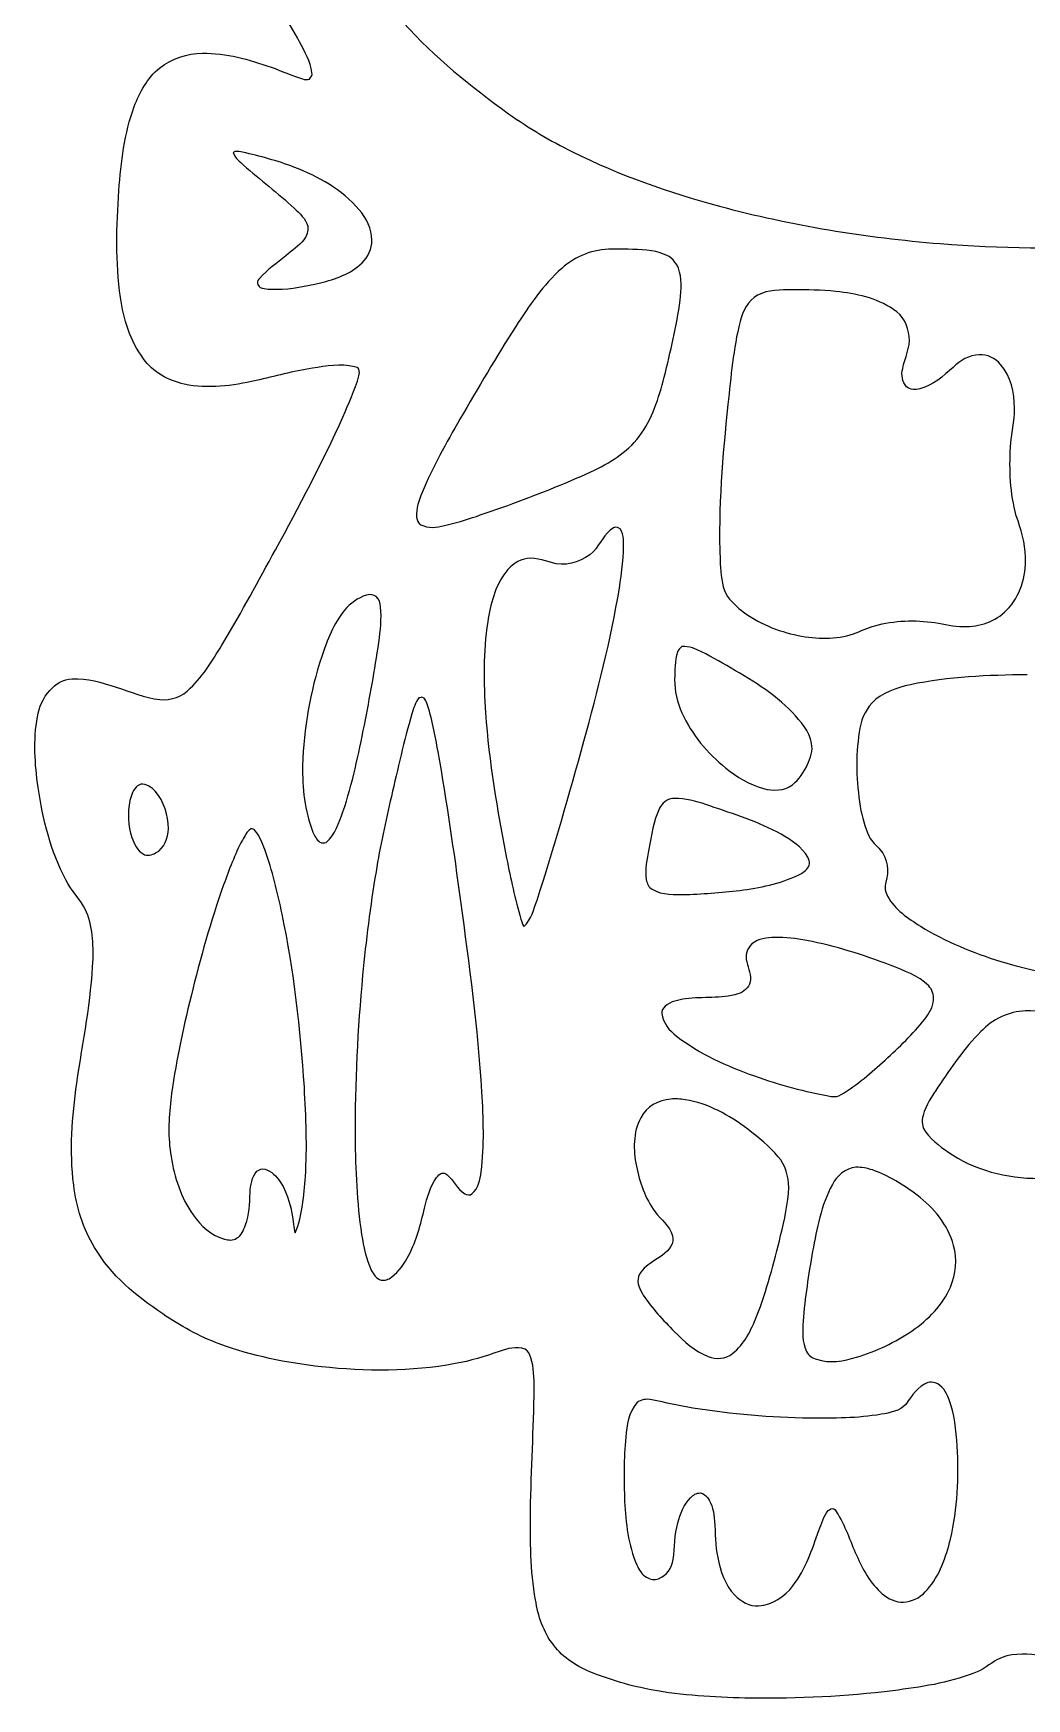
# Model space of a CAD drawing. Extents: x 3.39 to 5.39, y 5.02 to 8.54.
# Drawn here: x 3.387 to 4.343, y 5.027 to 6.629 of the extents above; entities that cross this region are included whole.
import ezdxf

# ---------------------------------------------------------------- set-up
doc = ezdxf.new("R2010")
doc.units = 0
doc.layers.get('0').update_dxf_attribs({"linetype": 'CONTINUOUS'})

msp = doc.modelspace()

# ---------------------------------------------------------------- linework, layer by layer
at = {"color": 7}
for points in [[(3.581, 6.515271)], [(3.943792, 6.421438)], [(4.117448, 6.38226)], [(4.011073, 6.039021)], [(3.757865, 5.989531)], [(4.002062, 5.892708)], [(4.10049, 5.759167)], [(4.34174, 5.688406)], [(4.000281, 5.603542)], [(4.178437, 5.537906)], [(4.247781, 5.330969)]]:
    msp.add_lwpolyline(points, close=True, dxfattribs=at)
for points in [[(3.946115, 6.15351), (3.945125, 6.153333)], [(3.708031, 6.088542), (3.707583, 6.088448)], [(3.490427, 5.906594), (3.487437, 5.904896)], [(3.596438, 5.863438), (3.596302, 5.863438), (3.59626, 5.863437)]]:
    msp.add_lwpolyline(points, dxfattribs=at)
for points in [[(3.643198, 6.620792), (3.632177, 6.641448), (3.619323, 6.661), (3.607906, 6.681344)], [(3.743365, 6.639135), (3.773125, 6.605802), (3.80824, 6.57774), (3.844385, 6.551677)], [(3.655063, 6.591167), (3.654042, 6.601969), (3.647927, 6.611292), (3.643198, 6.620792)], [(3.508625, 6.595625), (3.520323, 6.604729), (3.534958, 6.61), (3.549813, 6.609823)], [(3.549813, 6.609823), (3.572521, 6.61026), (3.594604, 6.60375), (3.615844, 6.596385)], [(3.484177, 6.558458), (3.489625, 6.572292), (3.496719, 6.58626), (3.508625, 6.595625)], [(3.615844, 6.596385), (3.626021, 6.592771), (3.635875, 6.588354), (3.646094, 6.585052)], [(3.652875, 6.584917), (3.653948, 6.586927), (3.655865, 6.588719), (3.655063, 6.591167)], [(3.646094, 6.585052), (3.648281, 6.584344), (3.650875, 6.584208), (3.652875, 6.584917)], [(3.469365, 6.477656), (3.471552, 6.504969), (3.474625, 6.532583), (3.484177, 6.558458)], [(3.844385, 6.551677), (3.863833, 6.537802), (3.884406, 6.525531), (3.905865, 6.515)], [(3.581, 6.515271), (3.579792, 6.514823), (3.578771, 6.514333), (3.579844, 6.513083)], [(3.579844, 6.513083), (3.581583, 6.50849), (3.585906, 6.505635), (3.589302, 6.502292)], [(3.588448, 6.514646), (3.585948, 6.515188), (3.583542, 6.515677), (3.581, 6.515271)], [(3.637844, 6.500323), (3.621781, 6.506344), (3.605187, 6.510854), (3.588448, 6.514646)], [(3.905865, 6.515), (3.950844, 6.492469), (3.998583, 6.475875), (4.047083, 6.462708)], [(3.589302, 6.502292), (3.605313, 6.488104), (3.62249, 6.475208), (3.638198, 6.460615)], [(3.70049, 6.459229), (3.684198, 6.478729), (3.661271, 6.491271), (3.637844, 6.500323)], [(3.470969, 6.374948), (3.466021, 6.408948), (3.467135, 6.443479), (3.469365, 6.477656)], [(3.638198, 6.460615), (3.643198, 6.455531), (3.64926, 6.450625), (3.651135, 6.443437)], [(3.712667, 6.429917), (3.712896, 6.440896), (3.707625, 6.451198), (3.70049, 6.459229)], [(4.047083, 6.462708), (4.116552, 6.444062), (4.187854, 6.43251), (4.25951, 6.426656)], [(3.651135, 6.443437), (3.651406, 6.43875), (3.650333, 6.433979), (3.64726, 6.430323)], [(3.64726, 6.430323), (3.642396, 6.424385), (3.636104, 6.419833), (3.630167, 6.41501)], [(3.703344, 6.408104), (3.70901, 6.413854), (3.713115, 6.421667), (3.712667, 6.429917)], [(4.25951, 6.426656), (4.317292, 6.422021), (4.375427, 6.421354), (4.433302, 6.424969)], [(3.630167, 6.41501), (3.621469, 6.408146), (3.612188, 6.40176), (3.604875, 6.393333)], [(3.943792, 6.421437), (3.926073, 6.421302), (3.908458, 6.414698), (3.895427, 6.402698)], [(3.959448, 6.421302), (3.954229, 6.421396), (3.94901, 6.421438), (3.943792, 6.421438)], [(3.994479, 6.41626), (3.983458, 6.420906), (3.971229, 6.420677), (3.959448, 6.421302)], [(4.007688, 6.403052), (4.005365, 6.409031), (4.000594, 6.414031), (3.994479, 6.41626)], [(3.663229, 6.388823), (3.677646, 6.392438), (3.692542, 6.397479), (3.703344, 6.408104)], [(3.895427, 6.402698), (3.877448, 6.386948), (3.864281, 6.366781), (3.851208, 6.347021)], [(4.009333, 6.372271), (4.010583, 6.38249), (4.011438, 6.393281), (4.007688, 6.403052)], [(3.604875, 6.393333), (3.603708, 6.391948), (3.602375, 6.390604), (3.602813, 6.388646)], [(3.602813, 6.388646), (3.602635, 6.38699), (3.604292, 6.385615), (3.605271, 6.3845)], [(3.605271, 6.3845), (3.610313, 6.382573), (3.615896, 6.382802), (3.62125, 6.382667)], [(3.62125, 6.382667), (3.635438, 6.382802), (3.649448, 6.38575), (3.663229, 6.388823)], [(4.117448, 6.38226), (4.106156, 6.381865), (4.094115, 6.382573), (4.083896, 6.377)], [(4.159115, 6.380615), (4.145292, 6.382042), (4.131365, 6.382313), (4.117448, 6.38226)], [(4.214625, 6.363344), (4.198292, 6.3745), (4.178437, 6.378563), (4.159115, 6.380615)], [(3.49301, 6.315917), (3.48025, 6.333052), (3.473875, 6.354021), (3.470969, 6.374948)], [(3.994073, 6.298208), (4.000104, 6.322656), (4.00599, 6.347281), (4.009333, 6.372271)], [(4.083896, 6.377), (4.074656, 6.371688), (4.069479, 6.361604), (4.067073, 6.351562)], [(4.229792, 6.337427), (4.228771, 6.347688), (4.223677, 6.357948), (4.214625, 6.363344)], [(3.851208, 6.347021), (3.832427, 6.317833), (3.815156, 6.287719), (3.797573, 6.257823)], [(4.067073, 6.351562), (4.060333, 6.32551), (4.058375, 6.298604), (4.055333, 6.271969)], [(4.223458, 6.306417), (4.225427, 6.31676), (4.231094, 6.326625), (4.229792, 6.337427)], [(3.532323, 6.291427), (3.517021, 6.294906), (3.502208, 6.302885), (3.49301, 6.315917)], [(4.29699, 6.319667), (4.287437, 6.31926), (4.278656, 6.314354), (4.272, 6.307615)], [(4.31751, 6.310385), (4.312427, 6.316229), (4.304885, 6.320375), (4.29699, 6.319667)], [(3.655552, 6.306813), (3.63726, 6.303958), (3.619417, 6.29901), (3.601385, 6.294813)], [(3.696021, 6.308104), (3.682688, 6.311458), (3.668896, 6.308729), (3.655552, 6.306813)], [(3.684917, 6.259792), (3.690542, 6.272771), (3.696521, 6.285708), (3.700396, 6.299365)], [(3.700219, 6.305698), (3.700042, 6.307708), (3.697458, 6.307396), (3.696021, 6.308104)], [(3.700396, 6.299365), (3.700938, 6.30151), (3.701156, 6.303646), (3.700219, 6.305698)], [(3.969896, 6.241), (3.982604, 6.257687), (3.988771, 6.278167), (3.994073, 6.298208)], [(4.227167, 6.288792), (4.222969, 6.293521), (4.221896, 6.300385), (4.223458, 6.306417)], [(4.272, 6.307615), (4.262594, 6.299188), (4.252635, 6.290302), (4.240104, 6.286917)], [(4.33099, 6.268396), (4.331083, 6.283302), (4.327646, 6.29901), (4.31751, 6.310385)], [(3.601385, 6.294813), (3.578813, 6.289948), (3.555208, 6.286469), (3.532323, 6.291427)], [(4.240104, 6.286917), (4.235771, 6.285885), (4.230865, 6.286021), (4.227167, 6.288792)], [(4.055333, 6.271969), (4.050115, 6.222354), (4.045833, 6.172427), (4.047792, 6.122448)], [(4.32724, 6.230917), (4.328042, 6.243458), (4.331125, 6.255771), (4.33099, 6.268396)], [(3.620083, 6.132), (3.642885, 6.17399), (3.665198, 6.216281), (3.684917, 6.259792)], [(3.797573, 6.257823), (3.784417, 6.234802), (3.77125, 6.211646), (3.761083, 6.187104)], [(3.923583, 6.207135), (3.940938, 6.215302), (3.958156, 6.225385), (3.969896, 6.241)], [(4.332729, 6.164844), (4.326844, 6.186302), (4.325906, 6.208833), (4.32724, 6.230917)], [(3.843448, 6.174833), (3.870531, 6.18474), (3.897438, 6.195042), (3.923583, 6.207135)], [(3.761083, 6.187104), (3.758135, 6.179604), (3.755281, 6.171708), (3.755854, 6.163542)], [(3.782583, 6.155333), (3.803417, 6.160115), (3.823365, 6.167833), (3.843448, 6.174833)], [(3.755854, 6.163542), (3.756302, 6.160687), (3.757021, 6.15725), (3.760052, 6.156187)], [(3.760052, 6.156187), (3.766969, 6.152396), (3.775271, 6.153417), (3.782583, 6.155333)], [(3.945125, 6.153333), (3.936562, 6.147792), (3.932677, 6.137938), (3.926125, 6.130573)], [(3.951729, 6.152167), (3.949906, 6.153021), (3.948167, 6.15449), (3.946115, 6.15351)], [(4.341656, 6.124812), (4.34125, 6.138604), (4.337323, 6.151948), (4.332729, 6.164844)], [(3.950885, 6.09501), (3.95325, 6.110677), (3.955708, 6.126552), (3.954771, 6.142437)], [(3.954771, 6.142437), (3.954406, 6.145792), (3.953875, 6.149531), (3.951729, 6.152167)], [(3.570375, 6.043385), (3.587781, 6.072438), (3.603667, 6.102375), (3.620083, 6.132)], [(3.862271, 6.123573), (3.853885, 6.122583), (3.846438, 6.117365), (3.841656, 6.11049)], [(3.890156, 6.118708), (3.880927, 6.120531), (3.871906, 6.125042), (3.862271, 6.123573)], [(3.926125, 6.130573), (3.91675, 6.121427), (3.903146, 6.116604), (3.890156, 6.118708)], [(4.047792, 6.122448), (4.048417, 6.1125), (4.048781, 6.102281), (4.05199, 6.092781)], [(4.323448, 6.074), (4.336479, 6.087292), (4.342458, 6.106385), (4.341656, 6.124812)], [(3.841656, 6.11049), (3.831042, 6.096885), (3.826979, 6.079573), (3.824302, 6.062844)], [(3.717083, 6.087021), (3.714406, 6.088719), (3.711104, 6.08975), (3.708031, 6.088542)], [(3.916802, 5.947906), (3.930052, 5.996448), (3.942635, 6.045302), (3.950885, 6.09501)], [(4.05199, 6.092781), (4.055333, 6.084927), (4.061854, 6.078948), (4.068323, 6.073635)], [(3.686615, 6.074), (3.675813, 6.061063), (3.669927, 6.045042), (3.664521, 6.029333)], [(3.707583, 6.088448), (3.699375, 6.085729), (3.691969, 6.080781), (3.686615, 6.074)], [(3.72124, 6.077167), (3.720698, 6.080688), (3.719938, 6.084708), (3.717083, 6.087021)], [(3.71949, 6.04299), (3.720927, 6.054323), (3.722302, 6.065792), (3.72124, 6.077167)], [(4.068323, 6.073635), (4.08425, 6.061365), (4.103344, 6.05374), (4.122885, 6.049594)], [(4.282042, 6.058115), (4.297167, 6.057844), (4.312875, 6.062802), (4.323448, 6.074)], [(3.824302, 6.062844), (3.819708, 6.033844), (3.820333, 6.004344), (3.822167, 5.975125)], [(4.176302, 6.05124), (4.183167, 6.053646), (4.189594, 6.057177), (4.196687, 6.058958)], [(4.196687, 6.058958), (4.215427, 6.064177), (4.235281, 6.064719), (4.254469, 6.062042)], [(4.254469, 6.062042), (4.263656, 6.060698), (4.272677, 6.058021), (4.282042, 6.058115)], [(3.538073, 5.998813), (3.551458, 6.011573), (3.560698, 6.027771), (3.570375, 6.043385)], [(3.705615, 5.963385), (3.71075, 5.989802), (3.715656, 6.016354), (3.71949, 6.04299)], [(4.122885, 6.049594), (4.140469, 6.046156), (4.159115, 6.045531), (4.176302, 6.05124)], [(3.664521, 6.029333), (3.653417, 5.995563), (3.647208, 5.960177), (3.646146, 5.924615)], [(4.006792, 6.033437), (4.003979, 6.025052), (4.004333, 6.016083), (4.004073, 6.007385)], [(4.011073, 6.039021), (4.009333, 6.037365), (4.007104, 6.036031), (4.006792, 6.033437)], [(4.021333, 6.037583), (4.01799, 6.038615), (4.014604, 6.039417), (4.011073, 6.039021)], [(4.054135, 6.020594), (4.043469, 6.026698), (4.032896, 6.033219), (4.021333, 6.037583)], [(3.424521, 6.007917), (3.438979, 6.008948), (3.453031, 6.004219), (3.466688, 6.000021)], [(4.117448, 5.975438), (4.099375, 5.994354), (4.076667, 6.007781), (4.054135, 6.020594)], [(4.343083, 6.011802), (4.30551, 6.011437), (4.26776, 6.009875), (4.230865, 6.002208)], [(3.39101, 5.971375), (3.39275, 5.980698), (3.396417, 5.989844), (3.403021, 5.99676)], [(3.403021, 5.99676), (3.408417, 6.00301), (3.416042, 6.007781), (3.424521, 6.007917)], [(3.466688, 6.000021), (3.480563, 5.995469), (3.49426, 5.98976), (3.508854, 5.987885)], [(3.508854, 5.987885), (3.519604, 5.986906), (3.530667, 5.990875), (3.538073, 5.998813)], [(4.004073, 6.007385), (4.004073, 5.996271), (4.006302, 5.985115), (4.011073, 5.975073)], [(4.230865, 6.002208), (4.217479, 5.999302), (4.203562, 5.994844), (4.193875, 5.984625)], [(3.757865, 5.989531), (3.754656, 5.985031), (3.753094, 5.979542), (3.751312, 5.974323)], [(3.761573, 5.989979), (3.760458, 5.990563), (3.759073, 5.989625), (3.757865, 5.989531)], [(3.765271, 5.985469), (3.76424, 5.987219), (3.763885, 5.989625), (3.761573, 5.989979)], [(3.776562, 5.937552), (3.773437, 5.953656), (3.77076, 5.969948), (3.765271, 5.985469)], [(4.193875, 5.984625), (4.18674, 5.977), (4.18299, 5.966865), (4.181698, 5.956646)], [(3.391688, 5.903417), (3.388521, 5.925865), (3.387083, 5.948927), (3.39101, 5.971375)], [(3.684958, 5.879906), (3.694156, 5.907125), (3.699906, 5.935281), (3.705615, 5.963385)], [(3.751312, 5.974323), (3.743771, 5.948042), (3.737615, 5.921354), (3.731542, 5.894677)], [(3.822167, 5.975125), (3.825375, 5.928094), (3.833406, 5.881563), (3.842458, 5.835333)], [(4.011073, 5.975073), (4.020448, 5.95424), (4.035615, 5.936396), (4.05324, 5.922031)], [(4.135781, 5.945813), (4.133687, 5.957635), (4.125385, 5.967), (4.117448, 5.975438)], [(3.871688, 5.795083), (3.888333, 5.845552), (3.902563, 5.896729), (3.916802, 5.947906)], [(4.131948, 5.925458), (4.134844, 5.931802), (4.137302, 5.938802), (4.135781, 5.945813)], [(4.181698, 5.956646), (4.177948, 5.932958), (4.178844, 5.908688), (4.182677, 5.885042)], [(3.798427, 5.793969), (3.791823, 5.841938), (3.785042, 5.889854), (3.776562, 5.937552)], [(3.646146, 5.924615), (3.64574, 5.902885), (3.648198, 5.880802), (3.655958, 5.860365)], [(4.05324, 5.922031), (4.064042, 5.913458), (4.076125, 5.906052), (4.08951, 5.902354)], [(4.117406, 5.906052), (4.123823, 5.911052), (4.128427, 5.918188), (4.131948, 5.925458)], [(3.418365, 5.814406), (3.403688, 5.841979), (3.396281, 5.872719), (3.391688, 5.903417)], [(3.487437, 5.904896), (3.483021, 5.901542), (3.481323, 5.895927), (3.479979, 5.890792)], [(3.504437, 5.899677), (3.501083, 5.903823), (3.495865, 5.906854), (3.490427, 5.906594)], [(3.517021, 5.863708), (3.51724, 5.876646), (3.512781, 5.889719), (3.504437, 5.899677)], [(4.08951, 5.902354), (4.09875, 5.899896), (4.109594, 5.899854), (4.117406, 5.906052)], [(3.479979, 5.890792), (3.47749, 5.87901), (3.478292, 5.866563), (3.481854, 5.855104)], [(3.731542, 5.894677), (3.725969, 5.870667), (3.72074, 5.846625), (3.716771, 5.822302)], [(3.989573, 5.883344), (3.9835, 5.871115), (3.982073, 5.857281), (3.979312, 5.844083)], [(4.002062, 5.892708), (3.996667, 5.892042), (3.991844, 5.888208), (3.989573, 5.883344)], [(4.007948, 5.892896), (4.00599, 5.892979), (4.004021, 5.892844), (4.002062, 5.892708)], [(4.037844, 5.885792), (4.028125, 5.888917), (4.018219, 5.892177), (4.007948, 5.892896)], [(4.106562, 5.858313), (4.084969, 5.87049), (4.061094, 5.877542), (4.037844, 5.885792)], [(4.182677, 5.885042), (4.184417, 5.875135), (4.186917, 5.865229), (4.191333, 5.856167)], [(3.668854, 5.850552), (3.677688, 5.858), (3.681167, 5.869417), (3.684958, 5.879906)], [(3.481854, 5.855104), (3.484135, 5.849167), (3.486948, 5.842604), (3.49274, 5.839396)], [(3.504792, 5.840333), (3.513094, 5.844792), (3.516885, 5.854656), (3.517021, 5.863708)], [(3.588188, 5.852646), (3.580781, 5.83899), (3.575552, 5.824271), (3.570198, 5.809719)], [(3.59626, 5.863437), (3.592375, 5.860896), (3.590594, 5.856438), (3.588188, 5.852646)], [(3.600635, 5.86175), (3.599469, 5.862906), (3.598177, 5.863844), (3.596438, 5.863438)], [(3.609865, 5.843677), (3.607417, 5.849927), (3.605, 5.856531), (3.600635, 5.86175)], [(3.655958, 5.860365), (3.657563, 5.856792), (3.659573, 5.853042), (3.662833, 5.850865)], [(3.662833, 5.850865), (3.664708, 5.849698), (3.666938, 5.849875), (3.668854, 5.850552)], [(4.132125, 5.836177), (4.126594, 5.846396), (4.116281, 5.852604), (4.106562, 5.858313)], [(4.191333, 5.856167), (4.193792, 5.851125), (4.19825, 5.847563), (4.201948, 5.8435)], [(3.49274, 5.839396), (3.496448, 5.837167), (3.501219, 5.838365), (3.504792, 5.840333)], [(3.626469, 5.781521), (3.621958, 5.802448), (3.617052, 5.823417), (3.609865, 5.843677)], [(3.842458, 5.835333), (3.846479, 5.815698), (3.850313, 5.795938), (3.856208, 5.77675)], [(3.979312, 5.844083), (3.977562, 5.834396), (3.975333, 5.82449), (3.97676, 5.814677)], [(4.133687, 5.830021), (4.134583, 5.832167), (4.132885, 5.834219), (4.132125, 5.836177)], [(4.201948, 5.8435), (4.208865, 5.834885), (4.210479, 5.822792), (4.207219, 5.812396)], [(3.716771, 5.822302), (3.711281, 5.789292), (3.707135, 5.756), (3.703875, 5.722667)], [(4.070281, 5.804813), (4.089469, 5.807625), (4.108833, 5.811594), (4.126104, 5.820698)], [(4.126104, 5.820698), (4.129583, 5.822844), (4.133198, 5.825698), (4.133687, 5.830021)], [(3.435458, 5.789292), (3.430188, 5.797948), (3.42274, 5.805167), (3.418365, 5.814406)], [(3.570198, 5.809719), (3.557708, 5.774698), (3.54776, 5.738781), (3.538792, 5.702688)], [(3.97676, 5.814677), (3.977562, 5.811063), (3.978948, 5.807094), (3.982604, 5.805479)], [(3.982604, 5.805479), (3.992385, 5.799552), (4.00425, 5.800177), (4.015229, 5.800396)], [(4.015229, 5.800396), (4.033656, 5.801063), (4.052031, 5.802313), (4.070281, 5.804813)], [(4.207219, 5.812396), (4.206281, 5.807802), (4.206323, 5.80276), (4.208958, 5.798698)], [(3.44451, 5.738552), (3.444917, 5.755781), (3.443927, 5.773854), (3.435458, 5.789292)], [(3.818677, 5.610417), (3.815021, 5.671896), (3.806594, 5.732938), (3.798427, 5.793969)], [(3.859021, 5.769615), (3.866333, 5.776167), (3.868521, 5.786208), (3.871688, 5.795083)], [(4.208958, 5.798698), (4.215958, 5.785896), (4.2285, 5.77751), (4.240552, 5.769927)], [(3.647833, 5.61501), (3.644271, 5.670875), (3.637885, 5.726646), (3.626469, 5.781521)], [(3.856208, 5.77675), (3.85701, 5.774385), (3.857813, 5.771479), (3.859021, 5.769615)], [(4.240552, 5.769927), (4.264552, 5.755063), (4.290927, 5.744354), (4.317781, 5.73601)], [(4.07849, 5.752833), (4.073719, 5.748594), (4.071583, 5.741635), (4.073406, 5.735479)], [(4.10049, 5.759167), (4.092906, 5.758635), (4.084427, 5.758229), (4.07849, 5.752833)], [(4.131187, 5.756135), (4.121062, 5.758052), (4.110802, 5.759219), (4.10049, 5.759167)], [(4.211542, 5.732354), (4.185448, 5.742302), (4.158677, 5.750917), (4.131187, 5.756135)], [(3.428896, 5.618979), (3.434656, 5.658729), (3.443042, 5.698313), (3.44451, 5.738552)], [(3.703875, 5.722667), (3.69901, 5.670823), (3.696385, 5.61876), (3.696677, 5.566688)], [(4.073406, 5.735479), (4.074833, 5.729188), (4.078094, 5.722802), (4.076802, 5.71625)], [(4.24849, 5.712406), (4.2385, 5.722625), (4.22449, 5.727094), (4.211542, 5.732354)], [(4.317781, 5.73601), (4.34424, 5.727896), (4.371635, 5.722271), (4.399344, 5.721646)], [(4.065021, 5.704688), (4.048646, 5.69974), (4.031417, 5.702281), (4.014687, 5.699917)], [(4.076802, 5.71625), (4.075188, 5.710667), (4.070552, 5.70625), (4.065021, 5.704688)], [(4.253177, 5.698937), (4.25349, 5.703844), (4.252062, 5.708927), (4.24849, 5.712406)], [(3.538792, 5.702688), (3.530802, 5.669625), (3.523573, 5.636292), (3.519333, 5.60251)], [(3.995062, 5.692865), (3.993229, 5.691042), (3.991042, 5.688719), (3.991885, 5.685906)], [(4.014687, 5.699917), (4.007823, 5.698979), (4.000365, 5.697687), (3.995062, 5.692865)], [(4.24474, 5.680458), (4.24876, 5.685906), (4.252771, 5.692021), (4.253177, 5.698937)], [(4.379583, 5.68176), (4.367573, 5.686573), (4.354635, 5.688583), (4.34174, 5.688406)], [(3.991885, 5.685906), (3.992781, 5.676937), (3.998854, 5.669354), (4.00599, 5.664219)], [(4.206594, 5.641115), (4.220073, 5.653469), (4.233406, 5.666094), (4.24474, 5.680458)], [(4.34174, 5.688406), (4.325417, 5.688094), (4.309792, 5.680198), (4.298646, 5.6685)], [(4.00599, 5.664219), (4.028167, 5.646729), (4.054396, 5.635396), (4.080812, 5.625854)], [(4.298646, 5.6685), (4.282583, 5.652625), (4.270125, 5.633615), (4.257323, 5.615146)], [(4.164292, 5.607958), (4.179917, 5.616885), (4.193167, 5.62924), (4.206594, 5.641115)], [(4.080812, 5.625854), (4.104865, 5.61724), (4.129583, 5.610542), (4.15475, 5.606125)], [(3.425948, 5.520865), (3.421708, 5.553479), (3.424479, 5.586542), (3.428896, 5.618979)], [(3.648865, 5.528854), (3.650698, 5.557542), (3.64949, 5.586323), (3.647833, 5.61501)], [(3.817875, 5.533531), (3.821312, 5.55901), (3.820021, 5.584802), (3.818677, 5.610417)], [(4.257323, 5.615146), (4.251698, 5.606573), (4.245719, 5.597833), (4.243042, 5.587833)], [(3.519333, 5.60251), (3.517146, 5.584531), (3.516521, 5.56624), (3.519604, 5.548302)], [(4.000281, 5.603542), (3.988635, 5.602563), (3.976719, 5.596448), (3.971458, 5.585604)], [(4.014063, 5.602958), (4.00951, 5.603625), (4.004875, 5.603896), (4.000281, 5.603542)], [(4.074438, 5.574583), (4.0565, 5.587875), (4.036458, 5.599615), (4.014063, 5.602958)], [(4.15475, 5.606125), (4.158052, 5.605594), (4.161437, 5.606083), (4.164292, 5.607958)], [(3.971458, 5.585604), (3.964, 5.571375), (3.964094, 5.5545), (3.967302, 5.539115)], [(4.243042, 5.587833), (4.241615, 5.582396), (4.242021, 5.576229), (4.245719, 5.571771)], [(3.696677, 5.566688), (3.697052, 5.535458), (3.698385, 5.504083), (3.702937, 5.473167)], [(4.103656, 5.548125), (4.095448, 5.558479), (4.084781, 5.56651), (4.074438, 5.574583)], [(4.245719, 5.571771), (4.252323, 5.562448), (4.262188, 5.55625), (4.271427, 5.549771)], [(3.519604, 5.548302), (3.522688, 5.528448), (3.529198, 5.508771), (3.54075, 5.492177)], [(4.113875, 5.518635), (4.113833, 5.529208), (4.110667, 5.54), (4.103656, 5.548125)], [(4.271427, 5.549771), (4.29775, 5.533), (4.329521, 5.526396), (4.360479, 5.527292)], [(3.595635, 5.513417), (3.596125, 5.520635), (3.597156, 5.528583), (3.60224, 5.534073)], [(3.60224, 5.534073), (3.604646, 5.5355), (3.607188, 5.536969), (3.610094, 5.536208)], [(3.610094, 5.536208), (3.616208, 5.534156), (3.621063, 5.529344), (3.624594, 5.524031)], [(3.639052, 5.474813), (3.646094, 5.491906), (3.647396, 5.510604), (3.648865, 5.528854)], [(3.775042, 5.528), (3.776427, 5.52974), (3.778125, 5.531708), (3.78026, 5.532281)], [(3.78026, 5.532281), (3.782, 5.532333), (3.783792, 5.532375), (3.784948, 5.530854)], [(3.784948, 5.530854), (3.791594, 5.525594), (3.794635, 5.51676), (3.802125, 5.512521)], [(3.809125, 5.512521), (3.815427, 5.517563), (3.816937, 5.52599), (3.817875, 5.533531)], [(3.967302, 5.539115), (3.970292, 5.523583), (3.975698, 5.508146), (3.985104, 5.49525)], [(4.178437, 5.537906), (4.168583, 5.536969), (4.160146, 5.529969), (4.155812, 5.521313)], [(4.194542, 5.535323), (4.189323, 5.53701), (4.183927, 5.538083), (4.178437, 5.537906)], [(4.23725, 5.511135), (4.224177, 5.521042), (4.210031, 5.529833), (4.194542, 5.535323)], [(3.446031, 5.460719), (3.435052, 5.47901), (3.428406, 5.499719), (3.425948, 5.520865)], [(3.591125, 5.482406), (3.594781, 5.492302), (3.595229, 5.502969), (3.595635, 5.513417)], [(3.624594, 5.524031), (3.632396, 5.51176), (3.635833, 5.497354), (3.637396, 5.483031)], [(3.763396, 5.49851), (3.766125, 5.508677), (3.768708, 5.519344), (3.775042, 5.528)], [(3.802125, 5.512521), (3.804312, 5.51149), (3.807365, 5.510198), (3.809125, 5.512521)], [(4.106073, 5.472229), (4.109771, 5.487448), (4.113385, 5.502885), (4.113875, 5.518635)], [(4.155812, 5.521313), (4.144979, 5.5015), (4.140917, 5.47901), (4.136812, 5.457104)], [(3.748448, 5.453531), (3.755885, 5.467594), (3.759844, 5.483115), (3.763396, 5.49851)], [(4.272448, 5.462771), (4.267052, 5.48249), (4.253438, 5.499042), (4.23725, 5.511135)], [(3.54075, 5.492177), (3.548292, 5.481688), (3.558333, 5.472135), (3.571094, 5.468833)], [(3.582646, 5.469646), (3.587562, 5.472052), (3.589302, 5.477677), (3.591125, 5.482406)], [(3.637396, 5.483031), (3.63775, 5.48026), (3.637844, 5.477406), (3.639052, 5.474813)], [(3.985104, 5.49525), (3.990948, 5.487708), (3.999167, 5.481469), (4.002104, 5.47201)], [(3.571094, 5.468833), (3.574927, 5.467948), (3.579302, 5.467052), (3.582646, 5.469646)], [(3.702937, 5.473167), (3.704906, 5.461521), (3.707229, 5.44974), (3.712271, 5.438948)], [(4.002104, 5.47201), (4.002823, 5.468573), (4.002198, 5.465), (4.000458, 5.461969)], [(4.082958, 5.394375), (4.093, 5.419583), (4.099333, 5.44599), (4.106073, 5.472229)], [(3.511531, 5.397), (3.486146, 5.413958), (3.461646, 5.43399), (3.446031, 5.460719)], [(3.73176, 5.432208), (3.739042, 5.437698), (3.744031, 5.445677), (3.748448, 5.453531)], [(4.000458, 5.461969), (3.996531, 5.454958), (3.989031, 5.45126), (3.982698, 5.446844)], [(4.136812, 5.457104), (4.132844, 5.434844), (4.129448, 5.412396), (4.127667, 5.389865)], [(4.269323, 5.422698), (4.274906, 5.435198), (4.276292, 5.449604), (4.272448, 5.462771)], [(3.712271, 5.438948), (3.714135, 5.434792), (3.717219, 5.430823), (3.721729, 5.429396)], [(3.721729, 5.429396), (3.725292, 5.428635), (3.728906, 5.430063), (3.73176, 5.432208)], [(3.969448, 5.43274), (3.967354, 5.4265), (3.970521, 5.420021), (3.973958, 5.414896)], [(3.982698, 5.446844), (3.977385, 5.443188), (3.971542, 5.439125), (3.969448, 5.43274)], [(4.232646, 5.380719), (4.248135, 5.391333), (4.261969, 5.405208), (4.269323, 5.422698)], [(3.973958, 5.414896), (3.982292, 5.402), (3.993135, 5.390937), (4.003719, 5.379917)], [(3.565917, 5.368042), (3.546552, 5.375188), (3.528479, 5.385354), (3.511531, 5.397)], [(4.059667, 5.358719), (4.071219, 5.367594), (4.077604, 5.381208), (4.082958, 5.394375)], [(4.127667, 5.389865), (4.12726, 5.380052), (4.126552, 5.369604), (4.13101, 5.360552)], [(3.664208, 5.345958), (3.630792, 5.349667), (3.59751, 5.356396), (3.565917, 5.368042)], [(4.003719, 5.379917), (4.013302, 5.370458), (4.023521, 5.360906), (4.03624, 5.355865)], [(4.179062, 5.355198), (4.198156, 5.360771), (4.216229, 5.369604), (4.232646, 5.380719)], [(3.835323, 5.360771), (3.821448, 5.355865), (3.807396, 5.351448), (3.792896, 5.34899)], [(3.860135, 5.362958), (3.851927, 5.365771), (3.843177, 5.363583), (3.835323, 5.360771)], [(3.865844, 5.354656), (3.864771, 5.357823), (3.863125, 5.36126), (3.860135, 5.362958)], [(3.868917, 5.325344), (3.868875, 5.335156), (3.86874, 5.345198), (3.865844, 5.354656)], [(4.03624, 5.355865), (4.043875, 5.35301), (4.053281, 5.353146), (4.059667, 5.358719)], [(4.13101, 5.360552), (4.132885, 5.356708), (4.136677, 5.354396), (4.140646, 5.353229)], [(4.140646, 5.353229), (4.153187, 5.348813), (4.166708, 5.351583), (4.179062, 5.355198)], [(3.792896, 5.34899), (3.7505, 5.341094), (3.706958, 5.3415), (3.664208, 5.345958)], [(3.865437, 5.207823), (3.865885, 5.247), (3.868562, 5.286167), (3.868917, 5.325344)], [(4.247781, 5.330969), (4.238281, 5.327), (4.232208, 5.318208), (4.226719, 5.309948)], [(4.254687, 5.330615), (4.252375, 5.331323), (4.250187, 5.331281), (4.247781, 5.330969)], [(4.267906, 5.31499), (4.265365, 5.321375), (4.261604, 5.328333), (4.254687, 5.330615)], [(3.967708, 5.311198), (3.95976, 5.302229), (3.958073, 5.289833), (3.957, 5.278313)], [(3.982031, 5.314323), (3.977125, 5.315083), (3.971427, 5.314865), (3.967708, 5.311198)], [(4.02174, 5.30625), (4.008396, 5.308479), (3.99524, 5.311427), (3.982031, 5.314323)], [(4.134135, 5.296438), (4.096521, 5.296969), (4.058906, 5.300229), (4.02174, 5.30625)], [(4.226719, 5.309948), (4.220604, 5.30326), (4.211187, 5.301833), (4.202708, 5.300229)], [(4.275927, 5.269708), (4.27499, 5.28501), (4.273302, 5.300542), (4.267906, 5.31499)], [(4.202708, 5.300229), (4.180094, 5.296438), (4.157021, 5.296302), (4.134135, 5.296438)], [(3.957, 5.278313), (3.95499, 5.257792), (3.955167, 5.237094), (3.955969, 5.216479)], [(4.269458, 5.180198), (4.276469, 5.209427), (4.277448, 5.239771), (4.275927, 5.269708)], [(4.019281, 5.220042), (4.021917, 5.222458), (4.025083, 5.224688), (4.028833, 5.224552)], [(4.028833, 5.224552), (4.031552, 5.224281), (4.03374, 5.222188), (4.035542, 5.220271)], [(3.870219, 5.121615), (3.865042, 5.150042), (3.865177, 5.179042), (3.865437, 5.207823)], [(3.955969, 5.216479), (3.957177, 5.195729), (3.959229, 5.17449), (3.967667, 5.15526)], [(4.00724, 5.195771), (4.009604, 5.204521), (4.012906, 5.21349), (4.019281, 5.220042)], [(4.035542, 5.220271), (4.0405, 5.213844), (4.041812, 5.205458), (4.042573, 5.197563)], [(4.151667, 5.207729), (4.1535, 5.208448), (4.15524, 5.210719), (4.15725, 5.209333)], [(4.15725, 5.209333), (4.159073, 5.208083), (4.16001, 5.205635), (4.161302, 5.203802)], [(4.002729, 5.160573), (4.004562, 5.17226), (4.003625, 5.184354), (4.00724, 5.195771)], [(4.042573, 5.197563), (4.043469, 5.185917), (4.042937, 5.174094), (4.045479, 5.162573)], [(4.142698, 5.188417), (4.14524, 5.19501), (4.147521, 5.201979), (4.151667, 5.207729)], [(4.161302, 5.203802), (4.16925, 5.190688), (4.173802, 5.175875), (4.180177, 5.162)], [(4.117865, 5.135365), (4.130021, 5.150979), (4.136323, 5.169979), (4.142698, 5.188417)], [(4.247198, 5.131656), (4.259292, 5.145219), (4.265135, 5.162885), (4.269458, 5.180198)], [(3.988687, 5.14201), (3.996083, 5.145313), (4.00175, 5.152406), (4.002729, 5.160573)], [(4.045479, 5.162573), (4.048021, 5.1495), (4.052344, 5.13599), (4.061937, 5.126302)], [(4.180177, 5.162), (4.186375, 5.148521), (4.194167, 5.135177), (4.205969, 5.125854)], [(3.967667, 5.15526), (3.969844, 5.15075), (3.972521, 5.146021), (3.976896, 5.143438)], [(3.976896, 5.143438), (3.98049, 5.141656), (3.984885, 5.140313), (3.988687, 5.14201)], [(4.084917, 5.115906), (4.098125, 5.117021), (4.110125, 5.12474), (4.117865, 5.135365)], [(4.227073, 5.119833), (4.23501, 5.120948), (4.242198, 5.125406), (4.247198, 5.131656)], [(3.887573, 5.078292), (3.877708, 5.090698), (3.87276, 5.106177), (3.870219, 5.121615)], [(4.061937, 5.126302), (4.067969, 5.120281), (4.076083, 5.115146), (4.084917, 5.115906)], [(4.205969, 5.125854), (4.211948, 5.121396), (4.219531, 5.118406), (4.227073, 5.119833)], [(3.925052, 5.051479), (3.910729, 5.057323), (3.896937, 5.065667), (3.887573, 5.078292)], [(4.314708, 5.064281), (4.307031, 5.060177), (4.30051, 5.053885), (4.292042, 5.05125)], [(4.352583, 5.068615), (4.339958, 5.070219), (4.326302, 5.07026), (4.314708, 5.064281)], [(3.987469, 5.034073), (3.966188, 5.037781), (3.945177, 5.04349), (3.925052, 5.051479)], [(4.292042, 5.05125), (4.267135, 5.041531), (4.2405, 5.037781), (4.214135, 5.034302)], [(4.077333, 5.027156), (4.047302, 5.027656), (4.017188, 5.02926), (3.987469, 5.034073)], [(4.214135, 5.034302), (4.168802, 5.028635), (4.123021, 5.026625), (4.077333, 5.027156)]]:
    msp.add_open_spline(points, degree=3, dxfattribs=at)

doc.saveas('drawing.dxf')
